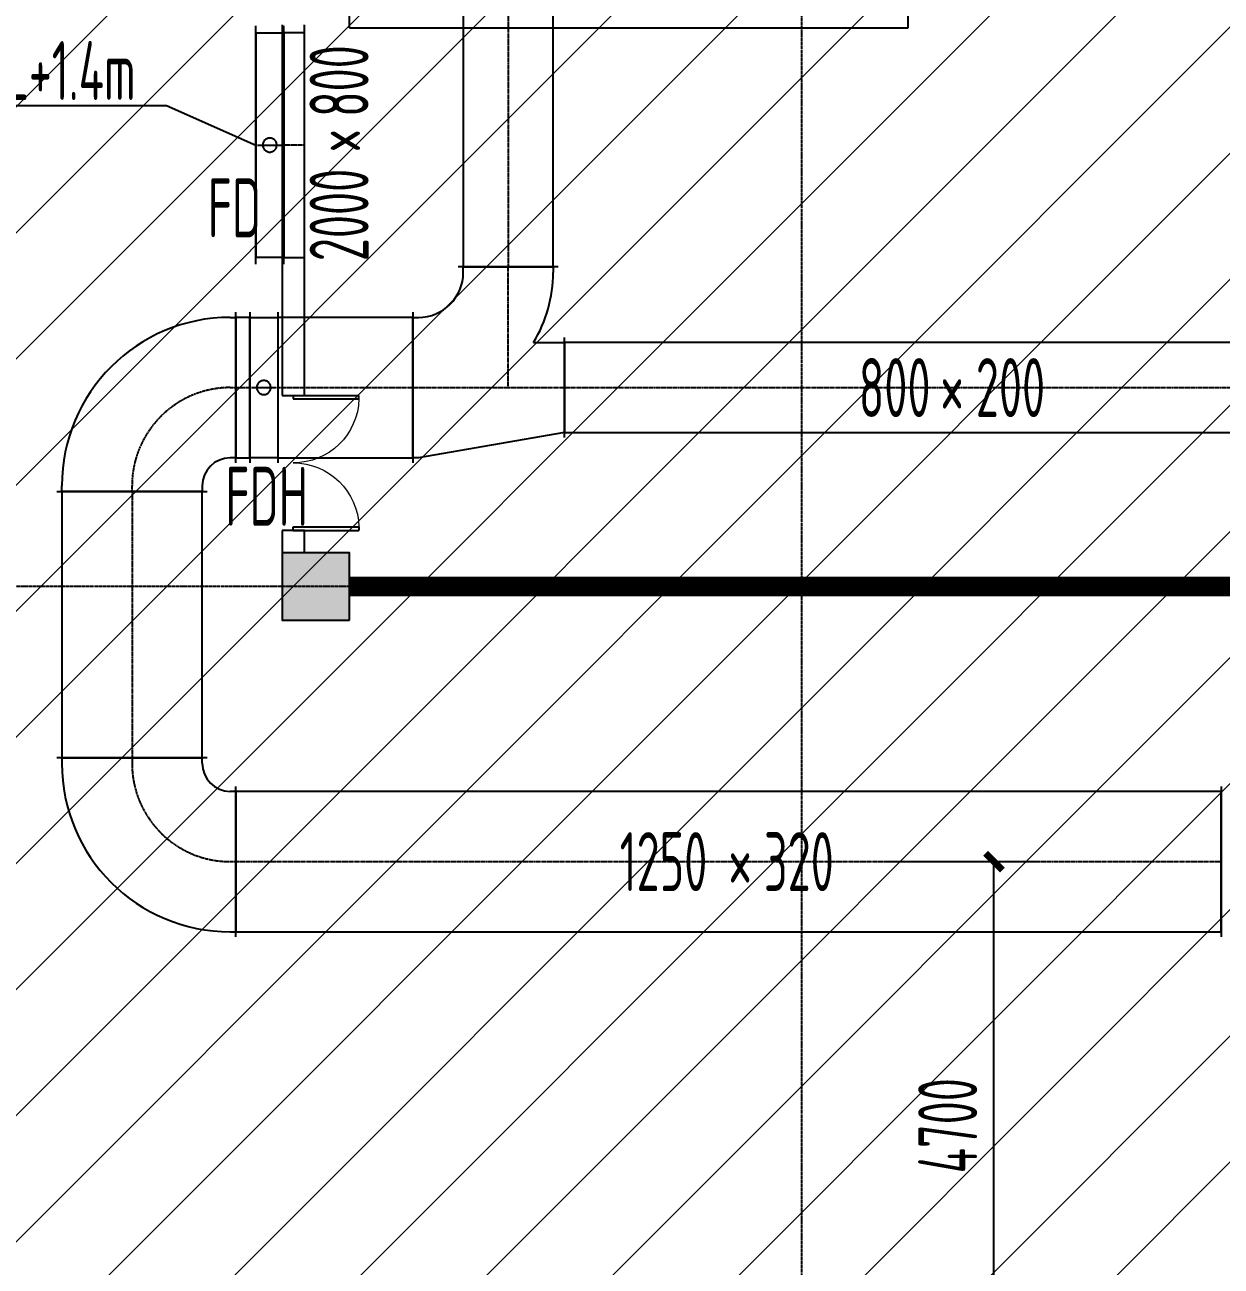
# Model space of a CAD drawing. Extents: x -20827274 to 1300756471, y -549375 to 3431892.
# Drawn here: x -89024 to -78371, y -173860 to -162810 of the extents above; entities that cross this region are included whole.
import ezdxf

# ---------------------------------------------------------------- set-up
doc = ezdxf.new("R2010")
doc.units = 0
doc.header["$LTSCALE"] = 10
for name, pattern in [('CENTER2', [1.125, 0.75, -0.125, 0.125, -0.125]), ('暖附图底图$0$DASH', [0.35, 0.25, -0.1]), ('暖附图底图$0$DOTE', [2.42, 2, -0.2, 0.02, -0.2])]:
    doc.linetypes.add(name, pattern=pattern)
for name, color, linetype in [('1-zs', 3, 'Continuous'), ('1-暖通标注', 4, 'Continuous'), ('1-标注暖通', 4, 'Continuous'), ('DUCT-排烟中心线', 5, 'CENTER2'), ('DUCT-排烟标注', 3, 'Continuous'), ('DUCT-排烟法兰', 4, 'Continuous'), ('DUCT-排烟管', 2, 'Continuous'), ('DUCT-排烟管端线', 4, 'Continuous'), ('DUCT-排烟阀门', 7, 'Continuous'), ('DUCT-送风中心线', 5, 'CENTER2'), ('DUCT-送风标注', 3, 'Continuous'), ('DUCT-送风法兰', 2, 'Continuous'), ('DUCT-送风管', 4, 'Continuous'), ('DUCT-送风管端线', 2, 'Continuous'), ('DUCT-送风阀门', 7, 'Continuous'), ('H-TH_DIM', 3, 'Continuous'), ('PUB_HATCH', 8, 'Continuous'), ('暖附图底图$0$1-标注暖通', 8, 'Continuous'), ('暖附图底图$0$A-COLUMN', 8, 'Continuous'), ('暖附图底图$0$A-STAIR', 8, 'Continuous'), ('暖附图底图$0$A-WALL', 8, 'Continuous'), ('暖附图底图$0$DOOR_FIRE', 8, 'Continuous'), ('暖附图底图$0$DOTE', 8, 'Continuous')]:
    doc.layers.add(name, color=color, linetype=linetype)
doc.layers.add('F-非人防区', color=105, linetype='Continuous', lineweight=15)
doc.styles.add('8B2_02', font='tssdeng.shx', dxfattribs={"width": 0.6, "bigfont": 'TSSDCHN.shx'})
doc.styles.add('8B2_02_T3', font='tssdeng.shx', dxfattribs={"width": 0.6, "bigfont": 'TSSDCHN.shx'})
doc.dimstyles.new('_TCH_ARCH&&150', dxfattribs={"dimtxt": 525, "dimasz": 150, "dimexe": 375, "dimexo": 450, "dimgap": 150, "dimtad": 1, "dimdec": 0, "dimrnd": 50, "dimzin": 0, "dimdsep": 46, "dimtxsty": '8B2_02_T3', "dimblk": 'ARCHTICK', "dimcen": 0.09, "dimclrt": 7, "dimazin": 2, "dimtfac": 1, "dimtdec": 0, "dimtix": 1, "dimtmove": 2, "dimatfit": 3, "dimfxl": 0, "dimtolj": 1, "dimtzin": 0, "dimarcsym": 0})

# ---------------------------------------------------------------- blocks, each defined once
blk = doc.blocks.new('_FZH')
blk.add_lwpolyline([(-0.5, -0.5), (0.5, -0.5), (0.5, 0.5), (-0.5, 0.5)], close=True)
at = {"layer": 'PUB_HATCH'}
blk.add_solid([(-0.5, -0.5), (0.5, -0.5), (-0.5, 0.5), (0.5, 0.5)], dxfattribs=at)
blk = doc.blocks.new('暖附图底图$0$$DorLib2D$00000002')
for p, q in [((-0.5, 0), (-0.5, 0.4875)), ((-0.475, 0.4875), (-0.5, 0.4875)), ((-0.475, 0), (-0.475, 0.4875)), ((0.475, 0), (0.475, 0.4875)), ((0.475, 0.4875), (0.5, 0.4875)), ((0.5, 0), (0.5, 0.4875)), ((-0.5, 0), (-0.475, 0)), ((0.5, 0), (0.475, 0))]:
    blk.add_line(p, q)
at = {"lineweight": 13}
for centre, start, end in [((-0.4875, 0), 0, 88.53072), ((0.4875, 0), 91.46928, 180)]:
    blk.add_arc(centre, 0.4875, start, end, dxfattribs=at)
blk = doc.blocks.new('暖附图底图$0$$DorLib2D$00000213')
at = {"color": 0, "linetype": '暖附图底图$0$DASH', "const_width": 0.02}
blk.add_lwpolyline([(0.5, 0), (-0.5, 0)], dxfattribs=at)
blk = doc.blocks.new('暖附图底图$0$AFSFCS')
at = {"layer": '暖附图底图$0$A-STAIR'}
for p, q in [((-86133.4, -162836.3), (-86133.4, -159236.3)), ((-81158.4, -162836.3), (-81158.4, -159236.3)), ((-86133.4, -162836.3), (-81158.4, -162836.3))]:
    blk.add_line(p, q, dxfattribs=at)
at = {"layer": '暖附图底图$0$A-WALL'}
for p, q in [((-86733.4, -162810.4), (-86733.4, -166110.4)), ((-86533.4, -166110.4), (-86533.4, -162810.4)), ((-86733.4, -166110.4), (-86533.4, -166110.4)), ((-86533.4, -167310.4), (-86733.4, -167310.4)), ((-86733.4, -167310.4), (-86733.4, -167510.4)), ((-86533.4, -167510.4), (-86533.4, -167310.4))]:
    blk.add_line(p, q, dxfattribs=at)
at = {"layer": '暖附图底图$0$DOTE', "color": 127, "linetype": '暖附图底图$0$DOTE', "ltscale": 1.5}
for p, q in [((-82108.6, -155629.3), (-82108.6, -385768.2)), ((145070.3, -167810.4), (-113567.3, -167810.4))]:
    blk.add_line(p, q, dxfattribs=at)
at = {"layer": '暖附图底图$0$A-COLUMN', "xscale": 600, "yscale": 600, "zscale": 600, "rotation": 90}
blk.add_blockref('_FZH', (-86433.4, -167810.4), dxfattribs=at)
at = {"layer": '暖附图底图$0$DOOR_FIRE', "zscale": 200}
for name, p, xscale, yscale, rotation in [('暖附图底图$0$$DorLib2D$00000002', (-86633.4, -166710.4), 1200, -1200, 90), ('暖附图底图$0$$DorLib2D$00000213', (-81708.5, -167810.4), 8849.742829987794, 8849.742829987794, 180)]:
    blk.add_blockref(name, p, dxfattribs=dict(at, xscale=xscale, yscale=yscale, rotation=rotation))
blk = doc.blocks.new('暖附图底图')
at = {"layer": '暖附图底图$0$1-标注暖通', "linetype": '暖附图底图$0$DASH'}
blk.add_blockref('暖附图底图$0$AFSFCS', (500000, 0), dxfattribs=at)
blk = doc.blocks.new('_ArchTick')
at = {"color": 0, "linetype": 'ByBlock', "const_width": 0.4}
blk.add_lwpolyline([(-0.5, -0.5), (0.5, 0.5)], dxfattribs=at)
blk = doc.blocks.new('*D1156')
at = {"layer": 'Defpoints', "color": 0, "transparency": 16777216}
for p in [(-81809, -170259), (-80394, -170259), (-81809, -174960)]:
    blk.add_point(p, dxfattribs=at)
at = {"layer": 'H-TH_DIM', "color": 0, "lineweight": -2, "transparency": 16777216}
for p, q in [((-81359, -170259), (-80019, -170259)), ((-80394, -174960), (-80394, -170259)), ((-81359, -174960), (-80019, -174960))]:
    blk.add_line(p, q, dxfattribs=at)
at = {"layer": 'H-TH_DIM', "color": 0, "lineweight": -2, "transparency": 16777216, "xscale": 150, "yscale": 150, "zscale": 150}
for p, rotation in [((-80394, -170259), 90), ((-80394, -174960), 270)]:
    blk.add_blockref('_ArchTick', p, dxfattribs=dict(at, rotation=rotation))
at = {"layer": 'H-TH_DIM', "color": 7, "transparency": 16777216, "insert": (-80806, -172610), "char_height": 525, "attachment_point": 5, "rotation": 90, "style": '8B2_02_T3'}
blk.add_mtext('\\A1;4700', dxfattribs=at)

msp = doc.modelspace()

# ---------------------------------------------------------------- hatches: boundary and pattern name
at = {"layer": 'F-非人防区'}
h = msp.add_hatch(dxfattribs=at)
h.set_pattern_fill('ANSI31', color=8, scale=500)
h.set_pattern_definition([(45, (-67108.6, 126739.6), (-561.266, 561.266), [])])
edge = h.paths.add_edge_path()
edge.add_line((26041.4, -160910.4), (26041.4, -174910.4))
edge.add_line((26041.4, -174910.4), (44466.4, -174910.4))
edge.add_line((44466.4, -174910.4), (44466.4, -230535.4))
edge.add_line((44466.4, -230535.4), (29591.4, -230535.4))
edge.add_line((29591.4, -230535.4), (29591.4, -228585.4))
edge.add_line((29591.4, -228585.4), (32466.4, -228585.4))
edge.add_line((32466.4, -228585.4), (32466.4, -223185.4))
edge.add_line((32466.4, -223185.4), (6116.4, -223185.4))
edge.add_line((6116.4, -223185.4), (6116.4, -236210.4))
edge.add_line((6116.4, -236210.4), (5916.4, -236210.4))
edge.add_line((5916.4, -236210.4), (5921.1, -289912.2))
edge.add_line((5921.1, -289912.2), (35191.4, -289912.2))
edge.add_line((35191.4, -289912.2), (35191.4, -296310.4))
edge.add_line((35191.4, -296310.4), (35041.4, -296310.4))
edge.add_line((35041.4, -296310.4), (35041.4, -296910.4))
edge.add_line((35041.4, -296910.4), (35641.4, -296910.4))
edge.add_line((35641.4, -296910.4), (44736.4, -305099.6))
edge.add_line((44736.4, -305099.6), (22456.5, -329844))
edge.add_line((22456.5, -329844), (22456.5, -340006.4))
edge.add_line((22456.5, -340006.4), (-13248.1, -379660.4))
edge.add_line((-13248.1, -379660.4), (-90108.6, -379660.4))
edge.add_line((-90108.6, -379660.4), (-90108.6, -373660.4))
edge.add_line((-90108.6, -373660.4), (-91358.6, -373660.4))
edge.add_arc((-91358.6, -361660.4), 12000, 180, 270, ccw=False)
edge.add_line((-103358.6, -361660.4), (-103358.6, -333450.4))
edge.add_line((-103358.6, -333450.4), (-95358.6, -333436.6))
edge.add_line((-95358.6, -333436.6), (-95358.6, -160610.4))
edge.add_line((-95358.6, -160610.4), (-86333.4, -160610.4))
edge.add_line((-86333.4, -160610.4), (-86333.6, -149790))
edge.add_line((-86333.6, -149790), (-73433.4, -149790))
edge.add_line((-73433.4, -149790), (-73433.4, -160610.4))
edge.add_line((-73433.4, -160610.4), (26041.4, -160910.4))

# ---------------------------------------------------------------- linework, layer by layer
at = {"layer": '1-暖通标注'}
for p, q in [((-90865.8, -163529.4), (-87761.1, -163529.4)), ((-87761.1, -163529.4), (-86968.1, -163880.4, 500))]:
    msp.add_line(p, q, dxfattribs=at)
at = {"layer": 'DUCT-排烟中心线'}
for p, q in [((-84719.7, -109195.9), (-84719.7, -164964.4)), ((-84719.7, -166039.6), (-84719.7, -164964.6)), ((-87194.4, -166039.6), (-87144.4, -166039.6)), ((-87144.2, -166039.6), (-87021, -166039.6)), ((-86770.6, -166039.6), (-85569.9, -166039.6)), ((-85569.7, -166039.6), (-84719.7, -166039.6)), ((-84719.7, -166039.6), (-84219.7, -166039.6)), ((-84219.5, -166039.6), (-78181.2, -166039.6)), ((-88069.4, -166964.6), (-88069.4, -166914.6)), ((-88069.4, -166964.8), (-88069.4, -169334.3)), ((-88069.4, -169334.3), (-88069.4, -169384.3)), ((-87194.4, -170259.3), (-87144.4, -170259.3)), ((-87144.2, -170259.3), (-78371.1, -170259.3))]:
    msp.add_line(p, q, dxfattribs=at)
for centre, start, end in [((-87194.4, -166914.6), 90, 180), ((-87194.4, -169384.3), 180, 270)]:
    msp.add_arc(centre, 875, start, end, dxfattribs=at)
at = {"layer": 'DUCT-排烟法兰'}
for p, q in [((-84274.7, -164964.5), (-85164.7, -164964.5)), ((-87144.3, -166709.6), (-87144.3, -165369.6)), ((-87020.9, -165369.6), (-87020.9, -166709.6)), ((-86770.7, -165369.6), (-86770.7, -166709.6)), ((-85569.8, -165369.6), (-85569.8, -166709.6)), ((-84219.6, -166484.6), (-84219.6, -165594.6)), ((-88739.4, -166964.7), (-87399.4, -166964.7)), ((-87399.4, -169334.2), (-88739.4, -169334.2)), ((-87144.3, -170929.3), (-87144.3, -169589.3)), ((-87144.3, -170929.3), (-87144.3, -169589.3)), ((-78371, -169589.3), (-78371, -170929.3))]:
    msp.add_line(p, q, dxfattribs=at)
at = {"layer": 'DUCT-排烟法兰', "color": 18, "true_color": 0x000000}
for p in [(-84719.7, -164964.4, 500), (-84719.7, -164964.6, 500), (-87144.4, -166039.6, 500), (-87144.2, -166039.6, 500), (-87021, -166039.6, 500), (-87020.8, -166039.6, 500), (-86770.8, -166039.6, 500), (-86770.6, -166039.6, 500), (-85569.9, -166039.6, 500), (-85569.7, -166039.6, 500), (-84219.7, -166039.6, 500), (-84219.5, -166039.6, 500), (-88069.4, -166964.6, 500), (-88069.4, -166964.8, 500), (-88069.4, -169334.1, 500), (-88069.4, -169334.3, 500), (-87144.4, -170259.3, 500), (-87144.4, -170259.3, 500), (-87144.2, -170259.3, 500), (-87144.2, -170259.3, 500), (-78371.1, -170259.3, 500)]:
    msp.add_point(p, dxfattribs=at)
at = {"layer": 'DUCT-排烟管'}
for p, q in [((-85119.7, -108304.1), (-85119.7, -164964.4)), ((-84319.7, -164964.4), (-84319.7, -108304.1)), ((-85119.7, -164964.4), (-84319.7, -164964.4)), ((-85119.7, -165014.6), (-85119.7, -164964.6)), ((-84319.7, -164964.6), (-84319.7, -165014.6)), ((-87194.4, -165414.6), (-87144.4, -165414.6)), ((-87021, -165414.6), (-87144.2, -165414.6)), ((-87144.2, -165414.6), (-87144.2, -166664.6)), ((-87021, -166664.6), (-87021, -165414.6)), ((-87020.8, -165414.6), (-86770.8, -165414.6)), ((-85569.9, -165414.6), (-86770.6, -165414.6)), ((-86770.6, -165414.6), (-86770.6, -166664.6)), ((-85569.9, -166664.6), (-85569.9, -165414.6)), ((-85569.7, -165414.6), (-85519.7, -165414.6)), ((-84495.3, -165639.6), (-84219.7, -165639.6)), ((-77279.6, -165639.6), (-84219.5, -165639.6)), ((-84219.5, -165639.6), (-84219.5, -166439.6)), ((-84219.7, -166439.6), (-85519.7, -166664.6)), ((-84219.5, -166439.6), (-77279.6, -166439.6)), ((-87144.4, -166664.6), (-87194.4, -166664.6)), ((-87144.2, -166664.6), (-87021, -166664.6)), ((-86770.8, -166664.6), (-87020.8, -166664.6)), ((-86770.6, -166664.6), (-85569.9, -166664.6)), ((-85519.7, -166664.6), (-85569.7, -166664.6)), ((-88694.4, -166964.6), (-88694.4, -166914.6)), ((-88694.4, -166964.8), (-88694.4, -169334.3)), ((-87444.4, -166964.8), (-88694.4, -166964.8)), ((-87444.4, -166914.6), (-87444.4, -166964.6)), ((-87444.4, -169334.3), (-87444.4, -166964.8)), ((-88694.4, -169334.3), (-87444.4, -169334.3)), ((-88694.4, -169334.3), (-88694.4, -169384.3)), ((-87444.4, -169384.3), (-87444.4, -169334.3)), ((-87144.4, -169634.3), (-87194.4, -169634.3)), ((-78371.1, -169634.3), (-87144.2, -169634.3)), ((-87144.2, -169634.3), (-87144.2, -170884.3)), ((-78371.1, -170884.3), (-78371.1, -169634.3)), ((-87194.4, -170884.3), (-87144.4, -170884.3)), ((-87144.2, -170884.3), (-78371.1, -170884.3))]:
    msp.add_line(p, q, dxfattribs=at)
for centre, radius, start, end in [((-85519.7, -165014.6), 400, 270, 0), ((-85519.7, -165014.6), 1200, 328.61183, 360), ((-87194.4, -166914.6), 1500, 90, 180), ((-87194.4, -166914.6), 250, 90, 180), ((-87194.4, -169384.3), 1500, 180, 270), ((-87194.4, -169384.3), 250, 180, 270)]:
    msp.add_arc(centre, radius, start, end, dxfattribs=at)
at = {"layer": 'DUCT-排烟管', "color": 18, "true_color": 0x000000}
for p in [(-84719.7, -164964.6, 500), (-87144.4, -166039.6, 500), (-85569.7, -166039.6, 500), (-84219.7, -166039.6, 500), (-88069.4, -166964.6, 500), (-88069.4, -169334.3, 500), (-87144.4, -170259.3, 500)]:
    msp.add_point(p, dxfattribs=at)
at = {"layer": 'DUCT-排烟管端线'}
for p, q in [((-85119.7, -164964.6), (-84319.7, -164964.6)), ((-87144.4, -165414.6), (-87144.4, -166664.6)), ((-87020.8, -165414.6), (-87020.8, -166664.6)), ((-86770.8, -165414.6), (-86770.8, -166664.6)), ((-85569.7, -166664.6), (-85569.7, -165414.6)), ((-84219.7, -165639.6), (-84219.7, -166439.6)), ((-88694.4, -166964.6), (-87444.4, -166964.6)), ((-88694.4, -169334.3), (-87444.4, -169334.3)), ((-87144.4, -170884.3), (-87144.4, -169634.3))]:
    msp.add_line(p, q, dxfattribs=at)
at = {"layer": 'DUCT-排烟阀门'}
for p, q in [((-87005.2, -166039.6), (-86786.5, -166039.6)), ((-86957.9, -166032.6), (-86958.3, -166039.6)), ((-86958.3, -166039.6), (-86957.9, -166046.6)), ((-86956.8, -166025.7), (-86957.9, -166032.6)), ((-86957.9, -166046.6), (-86956.8, -166053.5)), ((-86954.8, -166019), (-86956.8, -166025.7)), ((-86956.8, -166053.5), (-86954.8, -166060.3)), ((-86952.1, -166012.5), (-86954.8, -166019)), ((-86954.8, -166060.3), (-86952.1, -166066.7)), ((-86948.8, -166006.4), (-86952.1, -166012.5)), ((-86952.1, -166066.7), (-86948.8, -166072.9)), ((-86944.7, -166000.7), (-86948.8, -166006.4)), ((-86948.8, -166072.9), (-86944.7, -166078.6)), ((-86940, -165995.4), (-86944.7, -166000.7)), ((-86944.7, -166078.6), (-86940, -166083.8)), ((-86934.8, -165990.8), (-86940, -165995.4)), ((-86929.1, -165986.7), (-86934.8, -165990.8)), ((-86922.9, -165983.3), (-86929.1, -165986.7)), ((-86916.5, -165980.6), (-86922.9, -165983.3)), ((-86909.7, -165978.7), (-86916.5, -165980.6)), ((-86902.8, -165977.5), (-86909.7, -165978.7)), ((-86895.8, -165977.1), (-86902.8, -165977.5)), ((-86888.8, -165977.5), (-86895.8, -165977.1)), ((-86881.9, -165978.7), (-86888.8, -165977.5)), ((-86875.2, -165980.6), (-86881.9, -165978.7)), ((-86868.7, -165983.3), (-86875.2, -165980.6)), ((-86862.6, -165986.7), (-86868.7, -165983.3)), ((-86856.9, -165990.8), (-86862.6, -165986.7)), ((-86851.6, -165995.4), (-86856.9, -165990.8)), ((-86847, -166000.7), (-86851.6, -165995.4)), ((-86851.6, -166083.8), (-86847, -166078.6)), ((-86842.9, -166006.4), (-86847, -166000.7)), ((-86847, -166078.6), (-86842.9, -166072.9)), ((-86839.5, -166012.5), (-86842.9, -166006.4)), ((-86842.9, -166072.9), (-86839.5, -166066.7)), ((-86836.8, -166019), (-86839.5, -166012.5)), ((-86839.5, -166066.7), (-86836.8, -166060.3)), ((-86834.9, -166025.7), (-86836.8, -166019)), ((-86836.8, -166060.3), (-86834.9, -166053.5)), ((-86833.7, -166032.6), (-86834.9, -166025.7)), ((-86834.9, -166053.5), (-86833.7, -166046.6)), ((-86833.3, -166039.6), (-86833.7, -166032.6)), ((-86833.7, -166046.6), (-86833.3, -166039.6)), ((-86940, -166083.8), (-86934.8, -166088.5)), ((-86934.8, -166088.5), (-86929.1, -166092.6)), ((-86929.1, -166092.6), (-86922.9, -166095.9)), ((-86922.9, -166095.9), (-86916.5, -166098.6)), ((-86916.5, -166098.6), (-86909.7, -166100.6)), ((-86909.7, -166100.6), (-86902.8, -166101.7)), ((-86902.8, -166101.7), (-86895.8, -166102.1)), ((-86895.8, -166102.1), (-86888.8, -166101.7)), ((-86888.8, -166101.7), (-86881.9, -166100.6)), ((-86881.9, -166100.6), (-86875.2, -166098.6)), ((-86875.2, -166098.6), (-86868.7, -166095.9)), ((-86868.7, -166095.9), (-86862.6, -166092.6)), ((-86862.6, -166092.6), (-86856.9, -166088.5)), ((-86856.9, -166088.5), (-86851.6, -166083.8))]:
    msp.add_line(p, q, dxfattribs=at)
at = {"layer": 'DUCT-送风中心线'}
msp.add_line((-86533.4, -163880.4), (-86717.7, -163880.4), dxfattribs=at)
at = {"layer": 'DUCT-送风法兰'}
for p, q in [((-86968, -164940.4), (-86968, -162820.4)), ((-86717.8, -164940.4), (-86717.8, -162820.4))]:
    msp.add_line(p, q, dxfattribs=at)
at = {"layer": 'DUCT-送风法兰', "color": 18, "true_color": 0x000000}
for p in [(-86968.1, -163880.4, 500), (-86967.9, -163880.4, 500), (-86717.9, -163880.4, 500), (-86717.7, -163880.4, 500)]:
    msp.add_point(p, dxfattribs=at)
at = {"layer": 'DUCT-送风管'}
for p, q in [((-86967.9, -162880.4), (-86717.9, -162880.4)), ((-86533.4, -162880.4), (-86717.7, -162880.4)), ((-86717.7, -162880.4), (-86717.7, -164880.4)), ((-86533.4, -164880.4), (-86533.4, -162880.4)), ((-86717.9, -164880.4), (-86967.9, -164880.4)), ((-86717.7, -164880.4), (-86533.4, -164880.4))]:
    msp.add_line(p, q, dxfattribs=at)
at = {"layer": 'DUCT-送风管端线'}
for p, q in [((-86967.9, -162880.4), (-86967.9, -164880.4)), ((-86717.9, -162880.4), (-86717.9, -164880.4))]:
    msp.add_line(p, q, dxfattribs=at)
at = {"layer": 'DUCT-送风阀门'}
for p, q in [((-86903.9, -163866.5), (-86905.1, -163873.4)), ((-86901.9, -163859.8), (-86903.9, -163866.5)), ((-86899.3, -163853.3), (-86901.9, -163859.8)), ((-86895.9, -163847.2), (-86899.3, -163853.3)), ((-86891.8, -163841.4), (-86895.9, -163847.2)), ((-86887.1, -163836.2), (-86891.8, -163841.4)), ((-86881.9, -163831.5), (-86887.1, -163836.2)), ((-86876.2, -163827.5), (-86881.9, -163831.5)), ((-86870.1, -163824.1), (-86876.2, -163827.5)), ((-86863.6, -163821.4), (-86870.1, -163824.1)), ((-86856.9, -163819.5), (-86863.6, -163821.4)), ((-86849.9, -163818.3), (-86856.9, -163819.5)), ((-86842.9, -163817.9), (-86849.9, -163818.3)), ((-86835.9, -163818.3), (-86842.9, -163817.9)), ((-86829, -163819.5), (-86835.9, -163818.3)), ((-86822.3, -163821.4), (-86829, -163819.5)), ((-86815.8, -163824.1), (-86822.3, -163821.4)), ((-86809.7, -163827.5), (-86815.8, -163824.1)), ((-86804, -163831.5), (-86809.7, -163827.5)), ((-86798.8, -163836.2), (-86804, -163831.5)), ((-86794.1, -163841.4), (-86798.8, -163836.2)), ((-86790, -163847.2), (-86794.1, -163841.4)), ((-86786.6, -163853.3), (-86790, -163847.2)), ((-86784, -163859.8), (-86786.6, -163853.3)), ((-86782, -163866.5), (-86784, -163859.8)), ((-86780.8, -163873.4), (-86782, -163866.5)), ((-86952.3, -163880.4), (-86733.6, -163880.4)), ((-86905.1, -163873.4), (-86905.4, -163880.4)), ((-86905.4, -163880.4), (-86905.1, -163887.4)), ((-86905.1, -163887.4), (-86903.9, -163894.3)), ((-86903.9, -163894.3), (-86901.9, -163901.1)), ((-86901.9, -163901.1), (-86899.3, -163907.5)), ((-86899.3, -163907.5), (-86895.9, -163913.7)), ((-86895.9, -163913.7), (-86891.8, -163919.4)), ((-86891.8, -163919.4), (-86887.1, -163924.6)), ((-86887.1, -163924.6), (-86881.9, -163929.3)), ((-86881.9, -163929.3), (-86876.2, -163933.3)), ((-86876.2, -163933.3), (-86870.1, -163936.7)), ((-86870.1, -163936.7), (-86863.6, -163939.4)), ((-86863.6, -163939.4), (-86856.9, -163941.3)), ((-86856.9, -163941.3), (-86849.9, -163942.5)), ((-86849.9, -163942.5), (-86842.9, -163942.9)), ((-86842.9, -163942.9), (-86835.9, -163942.5)), ((-86835.9, -163942.5), (-86829, -163941.3)), ((-86829, -163941.3), (-86822.3, -163939.4)), ((-86822.3, -163939.4), (-86815.8, -163936.7)), ((-86815.8, -163936.7), (-86809.7, -163933.3)), ((-86809.7, -163933.3), (-86804, -163929.3)), ((-86804, -163929.3), (-86798.8, -163924.6)), ((-86798.8, -163924.6), (-86794.1, -163919.4)), ((-86794.1, -163919.4), (-86790, -163913.7)), ((-86790, -163913.7), (-86786.6, -163907.5)), ((-86786.6, -163907.5), (-86784, -163901.1)), ((-86784, -163901.1), (-86782, -163894.3)), ((-86782, -163894.3), (-86780.8, -163887.4)), ((-86780.4, -163880.4), (-86780.8, -163873.4)), ((-86780.8, -163887.4), (-86780.4, -163880.4))]:
    msp.add_line(p, q, dxfattribs=at)

# ---------------------------------------------------------------- block references
at = {"layer": '1-zs'}
msp.add_blockref('暖附图底图', (-500000, 0), dxfattribs=at)

# ---------------------------------------------------------------- texts
at = {"layer": '1-标注暖通', "style": '8B2_02', "width": 0.6}
for s, p in [('FL+1.4m', (-89420.2, -163480.5)), ('FD', (-87395, -164702.3)), ('FDH', (-87237.8, -167269.7))]:
    msp.add_text(s, height=525, dxfattribs=at).set_placement(p)
at = {"layer": 'DUCT-排烟标注', "style": '8B2_02', "width": 0.6}
for s, p in [('800', (-81597.6, -166302.1, 500)), ('200', (-80555.7, -166302.1, 500)), ('×', (-80870.7, -166302.1, 500)), ('1250', (-83726.9, -170521.8, 500)), ('320', (-82442.6, -170521.8, 500)), ('×', (-82757.6, -170521.8, 500))]:
    msp.add_text(s, height=525, dxfattribs=at).set_placement(p)
at = {"layer": 'DUCT-送风标注', "style": '8B2_02', "width": 0.6}
for s, p in [('800', (-85963, -163630.1, -1000)), ('×', (-85963, -163945.1, -1000)), ('2000', (-85963, -164914.3, -1000))]:
    msp.add_text(s, height=525, rotation=90, dxfattribs=at).set_placement(p)

# ---------------------------------------------------------------- dimensions: what is measured, and where the dimension line sits
at = {"layer": 'H-TH_DIM'}
dim = msp.add_aligned_dim(p1=(-81808.6, -174960.4), p2=(-81808.6, -170259.3), distance=-1415, dimstyle='_TCH_ARCH&&150', dxfattribs=at)
dim.commit()
dim.dimension.update_dxf_attribs({"geometry": '*D1156', "text_midpoint": (-80806.1, -172609.8)})

doc.saveas('drawing.dxf')
